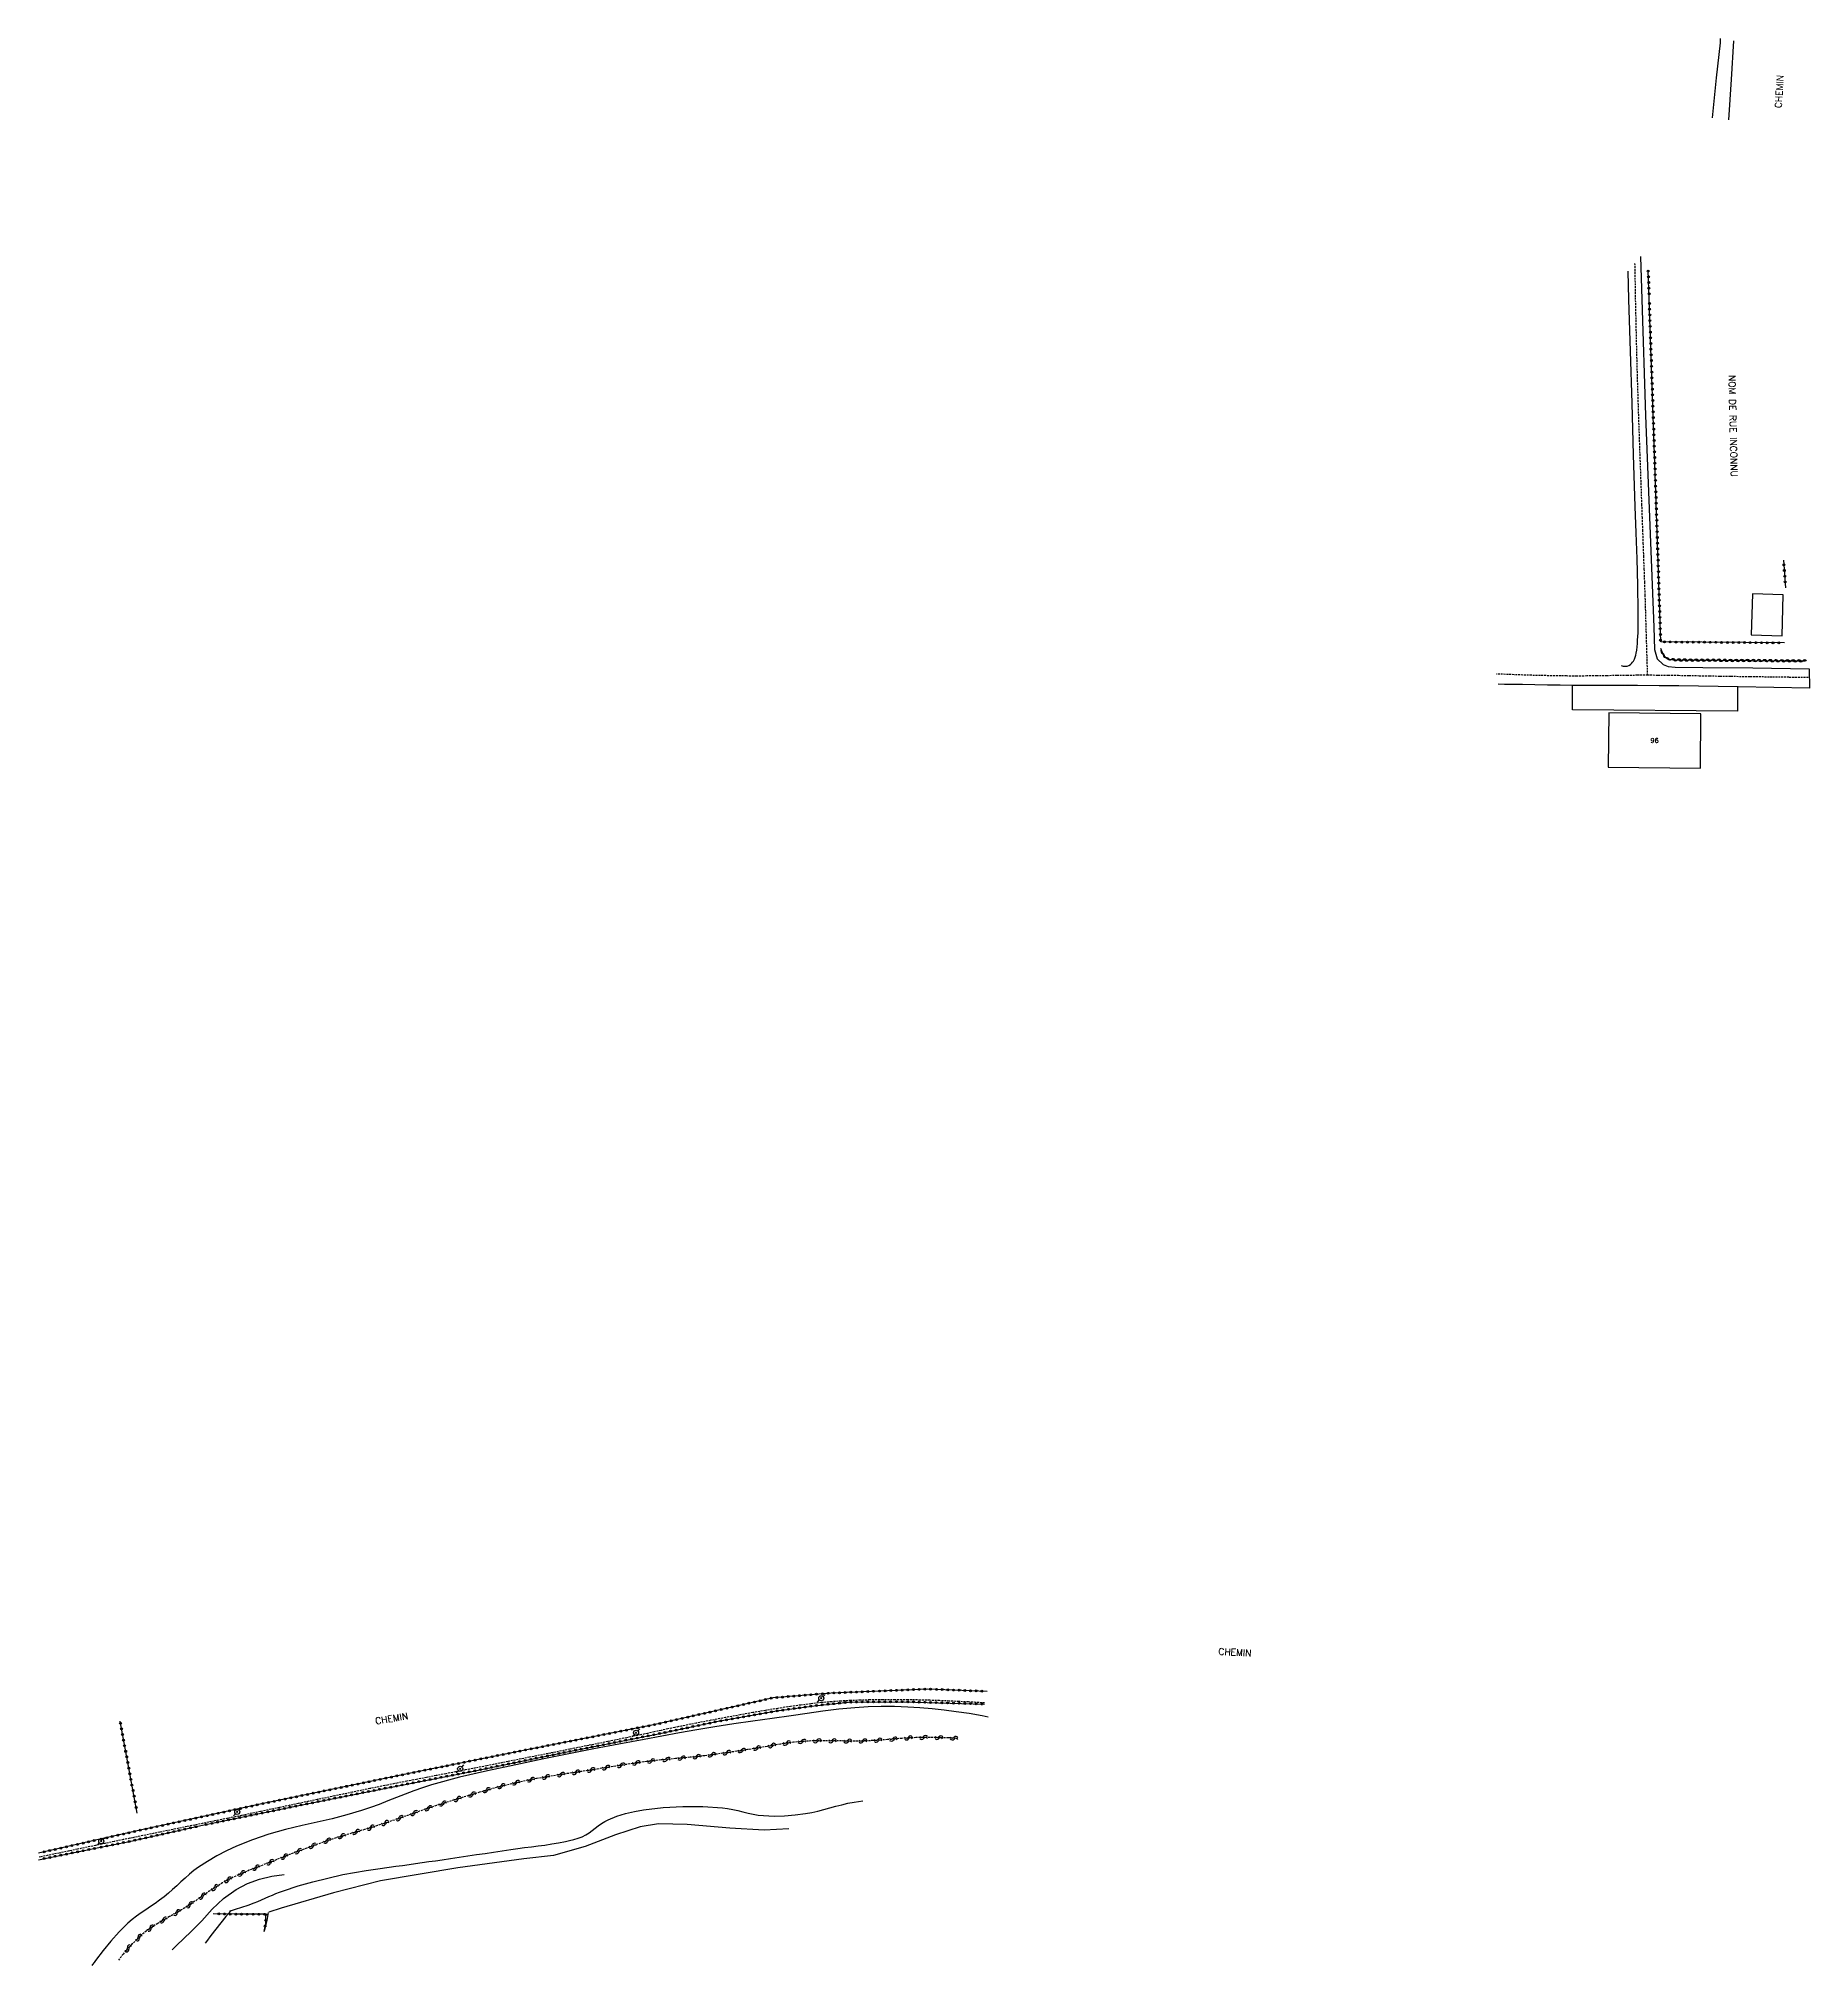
# Model space of a CAD drawing. Header units: millimetres. Extents: x 152000 to 153000, y 112000 to 113000.
# Drawn here: x 152000 to 152466, y 112238 to 112745 of the extents above; entities that cross this region are included whole.
import ezdxf
from ezdxf.enums import TextEntityAlignment as Align

# ---------------------------------------------------------------- set-up
doc = ezdxf.new("R2010")
doc.units = ezdxf.units.MM
doc.linetypes.add('DASHED', pattern=[0.75, 0.5, -0.25])
doc.layers.get('0').update_dxf_attribs({"linetype": 'CONTINUOUS'})
for name, color, linetype in [('W0001', 6, 'DASHED'), ('W0006', 2, 'CONTINUOUS'), ('W0008', 7, 'CONTINUOUS'), ('W0014', 7, 'CONTINUOUS'), ('W0017', 7, 'CONTINUOUS'), ('W0070', 7, 'DASHED'), ('W0101', 7, 'CONTINUOUS'), ('W0104', 1, 'CONTINUOUS'), ('W0211', 2, 'CONTINUOUS'), ('W0214', 2, 'CONTINUOUS'), ('W0310', 3, 'CONTINUOUS'), ('W0323', 7, 'CONTINUOUS'), ('W0330', 7, 'CONTINUOUS'), ('W0473', 7, 'CONTINUOUS'), ('W0501', 5, 'DASHED'), ('W0510', 5, 'CONTINUOUS'), ('W0989', 7, 'CONTINUOUS'), ('W0991', 7, 'CONTINUOUS')]:
    doc.layers.add(name, color=color, linetype=linetype)
doc.styles.get("Standard").update_dxf_attribs({"font": 'romans.shx', "width": 0.85})

# ---------------------------------------------------------------- blocks, each defined once
blk = doc.blocks.new('T473')
for p, q in [((-0.166667, 0.166667), (0.166667, -0.166667)), ((-0.166667, -0.166667), (0.166667, 0.166667)), ((0.500001, 0.500001), (1.000002, 1.000002)), ((-1.000002, -1.000002), (-0.500001, -0.500001))]:
    blk.add_line(p, q)
blk.add_ellipse((0, 0), major_axis=(0.471405, 0.471405), ratio=1, start_param=5.4977871438, end_param=11.780972451)
blk = doc.blocks.new('t310o')
at = {"color": 0, "linetype": 'Continuous'}
for centre, start, end in [((-0.5, 0.38), 216.8699, 323.1304), ((0.5, -0.37), 36.8699, 143.1303)]:
    blk.add_arc(centre, 0.625, start, end, dxfattribs=at)
blk = doc.blocks.new('t323o')
at = {"color": 0, "linetype": 'Continuous'}
for radius in [0.25, 0.15]:
    blk.add_circle((0, 0), radius, dxfattribs=at)
blk = doc.blocks.new('t500o')
at = {"color": 0, "linetype": 'Continuous'}
for centre, start, end in [((-0.5, 0.625), 216.8699, 323.1301), ((0.5, -0.125), 36.8699, 143.1301), ((0.5, -0.625), 36.8699, 143.1301), ((-0.5, 0.125), 216.8699, 323.1301)]:
    blk.add_arc(centre, 0.625, start, end, dxfattribs=at)

msp = doc.modelspace()

# ---------------------------------------------------------------- linework, layer by layer
at = {"layer": 'W0001'}
for points in [[(152419.88, 112676), (152419.71, 112685.45)], [(152423.02, 112577.25), (152422.9, 112581.66), (152422.77, 112586.07), (152422.64, 112590.48), (152422.5, 112594.88), (152422.39, 112598.28), (152422.27, 112601.67), (152422.15, 112605.07), (152422.02, 112608.47), (152421.9, 112611.86), (152421.77, 112615.26), (152421.65, 112618.65), (152421.53, 112622.05), (152421.23, 112630.33), (152420.93, 112638.6), (152420.64, 112646.87), (152420.38, 112655.15), (152420.24, 112660.36), (152420.11, 112665.57), (152419.99, 112670.79), (152419.88, 112676)], [(152423.02, 112577.25), (152420.35, 112577.25), (152417.68, 112577.23), (152415.02, 112577.19), (152412.35, 112577.14), (152409.68, 112577.1), (152407.01, 112577.07), (152404.34, 112577.06), (152401.67, 112577.07), (152397.08, 112577.14), (152392.5, 112577.25), (152387.91, 112577.4), (152383.32, 112577.59)], [(152465.27, 112576.66), (152460.15, 112576.72), (152455.02, 112576.79), (152449.9, 112576.85), (152444.78, 112576.92), (152442.06, 112576.96), (152439.34, 112577.01), (152436.62, 112577.06), (152433.9, 112577.12), (152431.18, 112577.16), (152428.46, 112577.2), (152425.74, 112577.24), (152423.02, 112577.25)]]:
    msp.add_lwpolyline(points, dxfattribs=at)
at = {"layer": 'W0006'}
msp.add_lwpolyline([(152446.69, 112574.24), (152446.65, 112567.84), (152403.24, 112568.16), (152403.26, 112574.59)], dxfattribs=at)
at = {"layer": 'W0008'}
for points in [[(152418.13, 112676), (152417.9, 112683.45)], [(152421.16, 112687.33), (152421.52, 112676)], [(152416.04, 112579.82), (152416.56, 112579.67), (152417.09, 112579.63), (152417.62, 112579.69), (152418.12, 112579.85), (152418.49, 112580.06), (152418.8, 112580.34), (152419.05, 112580.67), (152419.28, 112581), (152419.54, 112581.48), (152419.75, 112581.99), (152419.91, 112582.51), (152420.04, 112583.04), (152420.2, 112583.89), (152420.3, 112584.76), (152420.35, 112585.63), (152420.41, 112586.49), (152420.46, 112587.44), (152420.5, 112588.39), (152420.53, 112589.34), (152420.54, 112590.3), (152420.55, 112591.25), (152420.56, 112592.2), (152420.56, 112593.15), (152420.55, 112594.1), (152420.45, 112600.98), (152420.24, 112607.86), (152419.98, 112614.73), (152419.75, 112621.6), (152419.34, 112635.2), (152418.94, 112648.8), (152418.53, 112662.4), (152418.13, 112676)], [(152421.52, 112676), (152422.5, 112645.49), (152424.66, 112589.93), (152424.86, 112584.01), (152425.55, 112581.6), (152427.1, 112580.05), (152428.39, 112579.57), (152430.29, 112579.35), (152437.51, 112579.33), (152450.68, 112579.18), (152465.48, 112578.99), (152465.58, 112573.9), (152446.79, 112574.24)], [(152403.32, 112574.59), (152400.02, 112574.65), (152396.72, 112574.7), (152393.41, 112574.75), (152390.11, 112574.8), (152388.53, 112574.83), (152386.95, 112574.85), (152385.36, 112574.87), (152383.78, 112574.9)]]:
    msp.add_lwpolyline(points, dxfattribs=at)
at = {"layer": 'W0014'}
msp.add_lwpolyline([(152446.79, 112574.24), (152441.61, 112574.33), (152436.42, 112574.4), (152431.24, 112574.46), (152426.05, 112574.51), (152420.37, 112574.55), (152414.69, 112574.58), (152409, 112574.59), (152403.32, 112574.59)], dxfattribs=at)
at = {"layer": 'W0017'}
for points in [[(152440.1, 112723.72), (152441.14, 112734.26), (152442.18, 112743.43), (152442.19, 112744.6)], [(152445.64, 112744.03), (152445.64, 112744.03), (152445.02, 112733.85), (152444.29, 112723.26)]]:
    msp.add_lwpolyline(points, dxfattribs=at)
at = {"layer": 'W0070'}
for points in [[(152248.7, 112307.19), (152248.7, 112307.19), (152248.7, 112307.19), (152244.44, 112307.44), (152241.91, 112307.56), (152239.39, 112307.68), (152236.86, 112307.78), (152234.33, 112307.87), (152231.8, 112307.94), (152228.49, 112307.99), (152225.19, 112308.02), (152221.89, 112308.02), (152218.59, 112307.97), (152216.06, 112307.9), (152213.53, 112307.81), (152211, 112307.67), (152208.48, 112307.49), (152205.78, 112307.25), (152203.08, 112306.95), (152200.39, 112306.62), (152197.7, 112306.25), (152194.39, 112305.75), (152191.08, 112305.21), (152187.78, 112304.63), (152184.47, 112304.04), (152180.62, 112303.33), (152176.77, 112302.61), (152172.92, 112301.86), (152169.07, 112301.1), (152167.27, 112300.73), (152165.46, 112300.35), (152163.66, 112299.97), (152161.86, 112299.58), (152160.06, 112299.19), (152158.26, 112298.8), (152156.45, 112298.42), (152154.65, 112298.04), (152149.66, 112297.02), (152144.67, 112296.02), (152139.67, 112295.02), (152134.68, 112294.02), (152129.06, 112292.9), (152123.44, 112291.78), (152117.82, 112290.66), (152112.2, 112289.56), (152109.64, 112289.06), (152107.09, 112288.57), (152104.53, 112288.08), (152101.97, 112287.59), (152099.41, 112287.1), (152096.85, 112286.61), (152094.3, 112286.11), (152091.74, 112285.6), (152087.12, 112284.67), (152082.5, 112283.71), (152077.89, 112282.74), (152073.27, 112281.78), (152068.29, 112280.74), (152063.32, 112279.7), (152058.34, 112278.65), (152053.37, 112277.6)], [(152053.37, 112277.6), (152046.2, 112276.14), (152039.04, 112274.68), (152031.87, 112273.22), (152024.71, 112271.75), (152022.28, 112271.25), (152019.85, 112270.74), (152017.43, 112270.24), (152015, 112269.73)], [(152015, 112269.73), (152010.23, 112268.74), (152005.46, 112267.74), (152000.69, 112266.76), (152000, 112266.61)]]:
    msp.add_lwpolyline(points, dxfattribs=at)
at = {"layer": 'W0101'}
msp.add_lwpolyline([(152437.03, 112567.12), (152412.83, 112567.36), (152412.68, 112553.11), (152436.89, 112552.87)], close=True, dxfattribs=at)
at = {"layer": 'W0104'}
msp.add_lwpolyline([(152450.59, 112598.65), (152450.28, 112587.86), (152458.37, 112587.63), (152458.68, 112598.42)], close=True, dxfattribs=at)
at = {"layer": 'W0211'}
for points in [[(152050.17, 112252.47), (152051.82, 112252.97), (152053.47, 112253.5), (152055.11, 112254.06), (152056.73, 112254.65), (152057.69, 112255.02), (152058.65, 112255.43), (152059.59, 112255.85), (152060.54, 112256.27), (152061.48, 112256.7), (152062.43, 112257.1), (152063.39, 112257.49), (152064.37, 112257.84), (152068.23, 112259.08), (152072.14, 112260.18), (152076.08, 112261.17), (152080.04, 112262.06), (152083.07, 112262.64), (152086.12, 112263.11), (152089.16, 112263.54), (152092.21, 112263.99), (152093.94, 112264.24), (152095.68, 112264.49), (152097.41, 112264.74), (152099.14, 112264.98), (152100.88, 112265.23), (152102.61, 112265.47), (152104.34, 112265.72), (152106.08, 112265.97), (152108.34, 112266.3), (152110.6, 112266.63), (152112.87, 112266.97), (152115.13, 112267.31), (152117.39, 112267.65), (152119.65, 112267.99), (152121.92, 112268.33), (152124.18, 112268.66), (152125.97, 112268.92), (152127.76, 112269.15), (152129.56, 112269.37), (152131.35, 112269.6), (152133.15, 112269.84), (152134.94, 112270.11), (152136.73, 112270.41), (152138.51, 112270.76), (152139.63, 112271.01), (152140.76, 112271.27), (152141.88, 112271.6), (152142.96, 112272.03), (152143.87, 112272.5), (152144.73, 112273.05), (152145.55, 112273.65), (152146.35, 112274.27), (152147.16, 112274.89), (152147.98, 112275.48), (152148.84, 112276.03), (152149.75, 112276.5), (152152, 112277.41), (152154.32, 112278.13), (152156.68, 112278.68), (152159.07, 112279.1), (152164.23, 112279.7), (152169.42, 112279.96), (152174.61, 112279.92), (152179.8, 112279.62), (152181.16, 112279.46), (152182.52, 112279.21), (152183.85, 112278.91), (152185.18, 112278.57), (152186.52, 112278.24), (152187.86, 112277.94), (152189.21, 112277.7), (152190.58, 112277.56), (152193.36, 112277.46), (152196.13, 112277.55), (152198.89, 112277.77), (152201.64, 112278.12), (152203.26, 112278.39), (152204.86, 112278.74), (152206.45, 112279.14), (152208.03, 112279.57), (152209.61, 112280.01), (152211.19, 112280.43), (152212.78, 112280.81), (152214.39, 112281.12), (152216.69, 112281.48)], [(152059.32, 112247.07), (152059.57, 112247.87), (152060.08, 112249.96), (152060.42, 112252.08)]]:
    msp.add_lwpolyline(points, dxfattribs=at)
at = {"layer": 'W0214'}
msp.add_lwpolyline([(152050.66, 112252.63), (152049.27, 112251.03), (152047.91, 112249.39), (152046.58, 112247.73), (152045.28, 112246.04), (152044.13, 112244.47), (152043.81, 112244.03)], dxfattribs=at)
at = {"layer": 'W0310'}
msp.add_lwpolyline([(152426.39, 112584.38), (152427.12, 112582.62), (152428.2, 112581.62), (152430.2, 112581.29), (152442.05, 112581.19), (152458.84, 112581.07), (152464.53, 112581.03)], dxfattribs=at)
at = {"layer": 'W0323'}
for points in [[(152423.46, 112676), (152423.19, 112683.77)], [(152458.98, 112585.77), (152426.46, 112586.03), (152425.12, 112627.7), (152423.46, 112676)], [(152458.79, 112607.47), (152459.28, 112600.28)], [(152249.42, 112310.21), (152233.79, 112310.84), (152208.35, 112309.77), (152193.1, 112308.52), (152162.09, 112301.51), (152127.03, 112294.62), (152098.63, 112288.91), (152057.87, 112280.48), (152026.72, 112273.72)], [(152042.64, 112274.93), (152068.43, 112280.23), (152086.95, 112283.94), (152115.25, 112289.46), (152138.11, 112294.13), (152162.95, 112299.07), (152178.71, 112302.36), (152194.08, 112305.09), (152203.92, 112306.42), (152212.93, 112307.4), (152227.61, 112307.51), (152248.69, 112306.88), (152248.69, 112306.88)], [(152025.94, 112278.24), (152021.43, 112302.36)], [(152015, 112269), (152023.92, 112270.79), (152042.64, 112274.93)], [(152026.72, 112273.72), (152015, 112271.08)], [(152015, 112271.08), (152000, 112267.7)], [(152000, 112265.98), (152015, 112269)], [(152059.72, 112251.63), (152052.14, 112251.64), (152045.9, 112251.77)], [(152059.34, 112247.07), (152059.74, 112249.34), (152059.8, 112251.74)]]:
    msp.add_lwpolyline(points, dxfattribs=at)
at = {"layer": 'W0330'}
msp.add_lwpolyline([(152197.29, 112274.13), (152190.8, 112273.72), (152181.71, 112274.27), (152170.49, 112275.19), (152162.97, 112275.42), (152158.15, 112274.64), (152151.72, 112272.55), (152143.69, 112269.41), (152135.39, 112267.04), (152127.6, 112266.25), (152110.24, 112263.84), (152089.93, 112260.46), (152077.59, 112257.28), (152063.82, 112253.27), (152060.51, 112252.21)], dxfattribs=at)
at = {"layer": 'W0501'}
msp.add_lwpolyline([(152241.26, 112297.87), (152239.2, 112298.01), (152235.87, 112298.08), (152232.55, 112298.09), (152230.67, 112298.06), (152228.8, 112297.98), (152226.92, 112297.86), (152225.05, 112297.71), (152223.18, 112297.56), (152221.31, 112297.41), (152219.44, 112297.29), (152217.56, 112297.2), (152215.4, 112297.15), (152213.24, 112297.15), (152211.07, 112297.18), (152208.91, 112297.21), (152206.75, 112297.24), (152204.58, 112297.23), (152202.42, 112297.16), (152200.25, 112297.03), (152198.5, 112296.85), (152196.76, 112296.63), (152195.02, 112296.37), (152193.28, 112296.07), (152191.55, 112295.77), (152189.82, 112295.46), (152188.09, 112295.17), (152186.35, 112294.9), (152183.54, 112294.48), (152180.73, 112294.06), (152177.91, 112293.67), (152175.09, 112293.3), (152173.19, 112293.09), (152171.28, 112292.89), (152169.37, 112292.72), (152167.46, 112292.55), (152165.56, 112292.38), (152163.65, 112292.2), (152161.74, 112292), (152159.84, 112291.77), (152156.91, 112291.38), (152153.98, 112290.93), (152151.05, 112290.47), (152148.13, 112290), (152142.39, 112289.11), (152136.64, 112288.25), (152130.9, 112287.3), (152125.2, 112286.14), (152120.56, 112285), (152115.96, 112283.71), (152111.38, 112282.33), (152106.82, 112280.91), (152104.59, 112280.2), (152102.37, 112279.47), (152100.16, 112278.71), (152097.95, 112277.95), (152095.74, 112277.18), (152093.53, 112276.41), (152091.31, 112275.67), (152089.09, 112274.94), (152087.4, 112274.42), (152085.71, 112273.91), (152084.01, 112273.42), (152082.32, 112272.93), (152080.62, 112272.44), (152078.93, 112271.93), (152077.24, 112271.41), (152075.57, 112270.85), (152071.92, 112269.57), (152068.3, 112268.22), (152064.7, 112266.82), (152061.11, 112265.4), (152058.25, 112264.29), (152055.39, 112263.19), (152052.55, 112262.01), (152049.78, 112260.67), (152048.38, 112259.89), (152047.01, 112259.06), (152045.67, 112258.19), (152044.35, 112257.3), (152043.04, 112256.39), (152041.73, 112255.48), (152040.41, 112254.58), (152039.08, 112253.71), (152037.56, 112252.77), (152036, 112251.88), (152034.44, 112251.01), (152032.88, 112250.14), (152031.33, 112249.23), (152029.8, 112248.26), (152028.33, 112247.21), (152026.94, 112246.06), (152024.48, 112243.71), (152022.22, 112241.16), (152021.02, 112239.56)], dxfattribs=at)
at = {"layer": 'W0510'}
for points in [[(152249.65, 112303.47), (152248.06, 112303.8), (152244.67, 112304.37), (152241.27, 112304.88), (152238.1, 112305.31), (152234.91, 112305.66), (152231.72, 112305.93), (152228.52, 112306.1), (152225.03, 112306.2), (152221.55, 112306.21), (152218.07, 112306.12), (152214.59, 112305.93), (152210.4, 112305.54), (152206.22, 112305), (152202.06, 112304.4), (152197.9, 112303.81), (152192.86, 112303.12), (152187.82, 112302.42), (152182.79, 112301.69), (152177.77, 112300.91), (152173.11, 112300.12), (152168.47, 112299.29), (152163.83, 112298.43), (152159.19, 112297.56), (152152.6, 112296.34), (152146.01, 112295.1), (152139.42, 112293.83), (152132.85, 112292.48), (152125.44, 112290.93), (152118.02, 112289.36), (152110.63, 112287.65), (152103.3, 112285.65), (152100.97, 112284.91), (152098.67, 112284.09), (152096.38, 112283.22), (152094.11, 112282.32), (152091.84, 112281.41), (152089.56, 112280.53), (152087.26, 112279.7), (152084.93, 112278.94), (152081.07, 112277.8), (152077.17, 112276.75), (152073.26, 112275.81), (152069.31, 112274.97)], [(152069.31, 112274.97), (152064.9, 112273.92), (152060.54, 112272.66), (152056.24, 112271.18), (152052.03, 112269.5), (152049.44, 112268.31), (152046.9, 112266.99), (152044.43, 112265.55), (152042.05, 112263.99), (152040.84, 112263.1), (152039.68, 112262.15), (152038.55, 112261.17), (152037.45, 112260.16), (152036.36, 112259.14), (152035.26, 112258.13), (152034.14, 112257.15), (152032.99, 112256.2), (152031.83, 112255.31), (152030.63, 112254.47), (152029.41, 112253.65), (152028.2, 112252.84), (152026.98, 112252.02), (152025.79, 112251.16), (152024.63, 112250.26), (152023.52, 112249.29), (152021.21, 112247), (152019.04, 112244.6), (152016.97, 112242.09), (152015, 112239.52)], [(152035.17, 112242.33), (152036.28, 112243.43), (152038.2, 112245.25), (152040.11, 112247.07), (152042.91, 112249.95), (152045.68, 112252.95), (152048.65, 112255.8), (152052, 112258.18), (152054.96, 112259.69), (152058.08, 112260.86), (152061.3, 112261.68), (152064.6, 112262.13)], [(152015, 112239.52), (152014.59, 112238.98), (152014.19, 112238.43), (152014.01, 112238.18)]]:
    msp.add_lwpolyline(points, dxfattribs=at)

# ---------------------------------------------------------------- block references
at = {"layer": 'W0310'}
for p, rotation in [((152426.97, 112582.99), 292.3719431536475), ((152427.92, 112581.88), 317.1251815117236), ((152429.31, 112581.44), 350.4958933395785), ((152430.8, 112581.28), 359.5262122682201), ((152432.3, 112581.27), 359.5262122682201), ((152433.8, 112581.26), 359.5262122682201), ((152435.3, 112581.25), 359.5262122682201), ((152436.8, 112581.23), 359.5262122682201), ((152438.3, 112581.22), 359.5262122682201), ((152439.8, 112581.21), 359.5262122682201), ((152441.3, 112581.2), 359.5262122682201), ((152442.8, 112581.18), 359.5872674046501), ((152444.3, 112581.17), 359.5872674046501), ((152445.8, 112581.16), 359.5872674046501), ((152447.3, 112581.15), 359.5872674046501), ((152448.8, 112581.14), 359.5872674046501), ((152450.3, 112581.13), 359.5872674046501), ((152451.8, 112581.12), 359.5872674046501), ((152453.3, 112581.11), 359.5872674046501), ((152454.8, 112581.1), 359.5872674046501), ((152456.3, 112581.09), 359.5872674046501), ((152457.8, 112581.08), 359.5872674046501), ((152459.3, 112581.07), 359.6369904146912), ((152460.8, 112581.06), 359.6369904146912), ((152462.3, 112581.05), 359.6369904146912), ((152463.8, 112581.04), 359.6369904146912)]:
    msp.add_blockref('t310o', p, dxfattribs=dict(at, rotation=rotation))
at = {"layer": 'W0323'}
for p, rotation in [((152423.2, 112683.5), 91.96733190843648), ((152423.25, 112682), 91.96733190843648), ((152423.31, 112680.5), 91.96733190843648), ((152423.36, 112679), 91.96733190843648), ((152423.41, 112677.5), 91.96733190843648), ((152423.5, 112674.95), 91.96733190843523), ((152423.55, 112673.45), 91.96733190843523), ((152423.6, 112671.95), 91.96733190843523), ((152423.65, 112670.46), 91.96733190843523), ((152423.7, 112668.96), 91.96733190843523), ((152423.75, 112667.46), 91.96733190843523), ((152423.8, 112665.96), 91.96733190843523), ((152423.86, 112664.46), 91.96733190843523), ((152423.91, 112662.96), 91.96733190843523), ((152423.96, 112661.46), 91.96733190843523), ((152424.01, 112659.96), 91.96733190843523), ((152424.06, 112658.46), 91.96733190843523), ((152424.11, 112656.96), 91.96733190843523), ((152424.17, 112655.46), 91.96733190843523), ((152424.22, 112653.97), 91.96733190843523), ((152424.27, 112652.47), 91.96733190843523), ((152424.32, 112650.97), 91.96733190843523), ((152424.37, 112649.47), 91.96733190843523), ((152424.42, 112647.97), 91.96733190843523), ((152424.47, 112646.47), 91.96733190843523), ((152424.53, 112644.97), 91.96733190843523), ((152424.58, 112643.47), 91.96733190843523), ((152424.63, 112641.97), 91.96733190843523), ((152424.68, 112640.47), 91.96733190843523), ((152424.73, 112638.97), 91.96733190843523), ((152424.78, 112637.47), 91.96733190843523), ((152424.83, 112635.98), 91.96733190843523), ((152424.89, 112634.48), 91.96733190843523), ((152424.94, 112632.98), 91.96733190843523), ((152424.99, 112631.48), 91.96733190843523), ((152425.04, 112629.98), 91.96733190843523), ((152425.09, 112628.48), 91.96733190843523), ((152425.14, 112626.98), 91.83910301864523), ((152425.19, 112625.48), 91.83910301864523), ((152425.24, 112623.98), 91.83910301864523), ((152425.29, 112622.48), 91.83910301864523), ((152425.33, 112620.98), 91.83910301864523), ((152425.38, 112619.48), 91.83910301864523), ((152425.43, 112617.99), 91.83910301864523), ((152425.48, 112616.49), 91.83910301864523), ((152425.53, 112614.99), 91.83910301864523), ((152425.58, 112613.49), 91.83910301864523), ((152425.62, 112611.99), 91.83910301864523), ((152425.67, 112610.49), 91.83910301864523), ((152425.72, 112608.99), 91.83910301864523), ((152425.77, 112607.49), 91.83910301864523), ((152425.82, 112605.99), 91.83910301864523), ((152425.86, 112604.49), 91.83910301864523), ((152425.91, 112602.99), 91.83910301864523), ((152425.96, 112601.49), 91.83910301864523), ((152458.87, 112606.27), 273.8677600755609), ((152458.97, 112604.77), 273.8677600755609), ((152459.07, 112603.27), 273.8677600755609), ((152459.17, 112601.78), 273.8677600755609), ((152426.01, 112599.99), 91.83910301864523), ((152426.06, 112598.5), 91.83910301864523), ((152426.1, 112597), 91.83910301864523), ((152426.15, 112595.5), 91.83910301864523), ((152426.2, 112594), 91.83910301864523), ((152426.25, 112592.5), 91.83910301864523), ((152426.3, 112591), 91.83910301864523), ((152426.35, 112589.5), 91.83910301864523), ((152426.39, 112588), 91.83910301864523), ((152426.44, 112586.5), 91.83910301864523), ((152427.49, 112586.02), 179.5437993943989), ((152428.99, 112586.01), 179.5437993943989), ((152430.49, 112586), 179.5437993943989), ((152431.99, 112585.99), 179.5437993943989), ((152433.49, 112585.98), 179.5437993943989), ((152434.99, 112585.96), 179.5437993943989), ((152436.49, 112585.95), 179.5437993943989), ((152437.99, 112585.94), 179.5437993943989), ((152439.49, 112585.93), 179.5437993943989), ((152440.99, 112585.92), 179.5437993943989), ((152442.49, 112585.9), 179.5437993943989), ((152443.99, 112585.89), 179.5437993943989), ((152445.49, 112585.88), 179.5437993943989), ((152446.99, 112585.87), 179.5437993943989), ((152448.49, 112585.86), 179.5437993943989), ((152449.99, 112585.84), 179.5437993943989), ((152451.49, 112585.83), 179.5437993943989), ((152452.99, 112585.82), 179.5437993943989), ((152454.49, 112585.81), 179.5437993943989), ((152455.99, 112585.8), 179.5437993943989), ((152457.49, 112585.78), 179.5437993943989), ((152189.7, 112307.75), 192.72883686822), ((152191.16, 112308.08), 192.72883686822), ((152192.62, 112308.41), 192.72883686822), ((152194.11, 112308.6), 184.7058337397544), ((152195.6, 112308.72), 184.7058337397544), ((152197.1, 112308.85), 184.7058337397544), ((152198.59, 112308.97), 184.7058337397544), ((152200.09, 112309.09), 184.7058337397544), ((152201.58, 112309.21), 184.7058337397544), ((152203.08, 112309.34), 184.7058337397544), ((152204.57, 112309.46), 184.7058337397544), ((152206.07, 112309.58), 184.7058337397544), ((152207.56, 112309.71), 184.7058337397544), ((152209.06, 112309.8), 182.4042132921165), ((152210.56, 112309.86), 182.4042132921165), ((152212.06, 112309.93), 182.4042132921165), ((152213.56, 112309.99), 182.4042132921165), ((152215.05, 112310.05), 182.4042132921165), ((152216.55, 112310.12), 182.4042132921165), ((152218.05, 112310.18), 182.4042132921165), ((152219.55, 112310.24), 182.4042132921165), ((152221.05, 112310.31), 182.4042132921165), ((152222.55, 112310.37), 182.4042132921165), ((152224.05, 112310.43), 182.4042132921165), ((152225.54, 112310.49), 182.4042132921165), ((152227.04, 112310.56), 182.4042132921165), ((152228.54, 112310.62), 182.4042132921165), ((152230.04, 112310.68), 182.4042132921165), ((152231.54, 112310.75), 182.4042132921165), ((152233.04, 112310.81), 182.4042132921165), ((152234.54, 112310.81), 177.6867951301462), ((152236.04, 112310.75), 177.6867951301462), ((152237.53, 112310.69), 177.6867951301462), ((152239.03, 112310.63), 177.6867951301462), ((152240.53, 112310.57), 177.6867951301462), ((152242.03, 112310.51), 177.6867951301462), ((152243.53, 112310.45), 177.6867951301462), ((152245.03, 112310.39), 177.6867951301462), ((152246.53, 112310.33), 177.6867951301462), ((152248.03, 112310.26), 177.6867951301462), ((152167.75, 112302.79), 192.72883686822), ((152169.21, 112303.12), 192.72883686822), ((152170.68, 112303.45), 192.72883686822), ((152172.14, 112303.78), 192.72883686822), ((152173.6, 112304.11), 192.72883686822), ((152175.07, 112304.44), 192.72883686822), ((152176.53, 112304.77), 192.72883686822), ((152177.99, 112305.1), 192.72883686822), ((152179.46, 112305.43), 192.72883686822), ((152180.87, 112302.74), 10.06028178837966), ((152180.92, 112305.77), 192.72883686822), ((152182.34, 112303), 10.06028178837966), ((152182.38, 112306.1), 192.72883686822), ((152183.82, 112303.26), 10.06028178837966), ((152183.84, 112306.43), 192.72883686822), ((152185.31, 112306.76), 192.72883686822), ((152185.3, 112303.53), 10.06028178837966), ((152186.77, 112307.09), 192.72883686822), ((152186.77, 112303.79), 10.06028178837966), ((152188.23, 112307.42), 192.72883686822), ((152188.25, 112304.05), 10.06028178837966), ((152189.73, 112304.31), 10.06028178837966), ((152191.2, 112304.57), 10.06028178837966), ((152192.68, 112304.84), 10.06028178837966), ((152194.16, 112305.1), 7.750341149274684), ((152195.65, 112305.3), 7.750341149274684), ((152197.13, 112305.5), 7.750341149274684), ((152198.62, 112305.7), 7.750341149274684), ((152200.1, 112305.9), 7.750341149274684), ((152201.59, 112306.11), 7.750341149274684), ((152203.08, 112306.31), 7.750341149274684), ((152204.57, 112306.49), 6.210411961665153), ((152206.06, 112306.66), 6.210411961665153), ((152207.55, 112306.82), 6.210411961665153), ((152209.04, 112306.98), 6.210411961665153), ((152210.53, 112307.14), 6.210411961665153), ((152212.02, 112307.31), 6.210411961665153), ((152213.52, 112307.41), 0.4252724058158903), ((152215.02, 112307.42), 0.4252724058158903), ((152216.52, 112307.43), 0.4252724058158903), ((152218.02, 112307.44), 0.4252724058158903), ((152219.52, 112307.45), 0.4252724058158903), ((152221.02, 112307.46), 0.4252724058158903), ((152222.52, 112307.48), 0.4252724058158903), ((152224.02, 112307.49), 0.4252724058158903), ((152225.52, 112307.5), 0.4252724058158903), ((152227.02, 112307.51), 0.4252724058158903), ((152228.51, 112307.49), 358.2903480141186), ((152230.01, 112307.44), 358.2903480141186), ((152231.51, 112307.4), 358.2903480141186), ((152233.01, 112307.35), 358.2903480141186), ((152234.51, 112307.31), 358.2903480141186), ((152236.01, 112307.26), 358.2903480141186), ((152237.51, 112307.22), 358.2903480141186), ((152239.01, 112307.17), 358.2903480141186), ((152240.51, 112307.13), 358.2903480141186), ((152242.01, 112307.08), 358.2903480141186), ((152243.51, 112307.04), 358.2903480141186), ((152245.01, 112306.99), 358.2903480141186), ((152246.51, 112306.95), 358.2903480141186), ((152248.01, 112306.9), 358.2903480141186), ((152021.53, 112301.83), 100.6027172614845), ((152021.8, 112300.36), 100.6027172614845), ((152022.08, 112298.88), 100.6027172614845), ((152142.76, 112297.71), 191.1269196738544), ((152144.23, 112298), 191.1269196738544), ((152145.71, 112298.29), 191.1269196738544), ((152147.18, 112298.58), 191.1269196738544), ((152148.65, 112298.87), 191.1269196738544), ((152150.12, 112299.16), 191.1269196738544), ((152151.59, 112299.45), 191.1269196738544), ((152153.07, 112299.74), 191.1269196738544), ((152154.54, 112300.03), 191.1269196738544), ((152155.88, 112297.66), 11.2375910376125), ((152156.01, 112300.32), 191.1269196738544), ((152157.35, 112297.96), 11.2375910376125), ((152157.48, 112300.61), 191.1269196738544), ((152158.82, 112298.25), 11.2375910376125), ((152158.95, 112300.9), 191.1269196738544), ((152160.29, 112298.54), 11.2375910376125), ((152160.42, 112301.18), 191.1269196738544), ((152161.76, 112298.83), 11.2375910376125), ((152161.9, 112301.47), 191.1269196738544), ((152163.23, 112299.13), 11.78642702772396), ((152163.36, 112301.8), 192.72883686822), ((152164.7, 112299.43), 11.78642702772396), ((152164.82, 112302.13), 192.72883686822), ((152166.17, 112299.74), 11.78642702772396), ((152166.29, 112302.46), 192.72883686822), ((152167.64, 112300.05), 11.78642702772396), ((152169.11, 112300.35), 11.78642702772396), ((152170.57, 112300.66), 11.78642702772396), ((152172.04, 112300.97), 11.78642702772396), ((152173.51, 112301.27), 11.78642702772396), ((152174.98, 112301.58), 11.78642702772396), ((152176.45, 112301.89), 11.78642702772396), ((152177.92, 112302.19), 11.78642702772396), ((152179.39, 112302.48), 10.06028178837966), ((152022.36, 112297.41), 100.6027172614845), ((152022.63, 112295.94), 100.6027172614845), ((152022.91, 112294.46), 100.6027172614845), ((152023.18, 112292.99), 100.6027172614845), ((152117.75, 112292.75), 191.3661774243064), ((152119.22, 112293.05), 191.3661774243064), ((152120.69, 112293.34), 191.3661774243064), ((152122.16, 112293.64), 191.3661774243064), ((152123.63, 112293.93), 191.3661774243064), ((152125.1, 112294.23), 191.3661774243064), ((152126.57, 112294.53), 191.3661774243064), ((152128.04, 112294.82), 191.1269196738544), ((152129.52, 112295.11), 191.1269196738544), ((152130.87, 112292.65), 11.55018210146292), ((152130.99, 112295.4), 191.1269196738544), ((152132.34, 112292.95), 11.55018210146292), ((152132.46, 112295.68), 191.1269196738544), ((152133.81, 112293.26), 11.55018210146292), ((152133.93, 112295.97), 191.1269196738544), ((152135.28, 112293.56), 11.55018210146292), ((152135.4, 112296.26), 191.1269196738544), ((152136.75, 112293.86), 11.55018210146292), ((152136.88, 112296.55), 191.1269196738544), ((152138.22, 112294.16), 11.2375910376125), ((152138.35, 112296.84), 191.1269196738544), ((152139.69, 112294.45), 11.2375910376125), ((152139.82, 112297.13), 191.1269196738544), ((152141.16, 112294.74), 11.2375910376125), ((152141.29, 112297.42), 191.1269196738544), ((152142.64, 112295.03), 11.2375910376125), ((152144.11, 112295.33), 11.2375910376125), ((152145.58, 112295.62), 11.2375910376125), ((152147.05, 112295.91), 11.2375910376125), ((152148.52, 112296.2), 11.2375910376125), ((152149.99, 112296.49), 11.2375910376125), ((152151.46, 112296.79), 11.2375910376125), ((152152.93, 112297.08), 11.2375910376125), ((152154.41, 112297.37), 11.2375910376125), ((152023.46, 112291.51), 100.6027172614845), ((152023.74, 112290.04), 100.6027172614845), ((152024.01, 112288.56), 100.6027172614845), ((152092.76, 112287.69), 191.6841164560878), ((152094.23, 112288), 191.6841164560878), ((152095.69, 112288.3), 191.6841164560878), ((152097.16, 112288.6), 191.6841164560878), ((152098.63, 112288.91), 191.3661774243064), ((152100.1, 112289.2), 191.3661774243064), ((152101.57, 112289.5), 191.3661774243064), ((152103.04, 112289.8), 191.3661774243064), ((152104.51, 112290.09), 191.3661774243064), ((152105.87, 112287.63), 11.03318484764506), ((152105.99, 112290.39), 191.3661774243064), ((152107.35, 112287.92), 11.03318484764506), ((152107.46, 112290.68), 191.3661774243064), ((152108.82, 112288.21), 11.03318484764506), ((152108.93, 112290.98), 191.3661774243064), ((152110.29, 112288.49), 11.03318484764506), ((152110.4, 112291.27), 191.3661774243064), ((152111.76, 112288.78), 11.03318484764506), ((152111.87, 112291.57), 191.3661774243064), ((152113.24, 112289.07), 11.03318484764506), ((152113.34, 112291.86), 191.3661774243064), ((152114.71, 112289.36), 11.03318484764506), ((152114.81, 112292.16), 191.3661774243064), ((152116.18, 112289.65), 11.55018210146292), ((152116.28, 112292.46), 191.3661774243064), ((152117.65, 112289.95), 11.55018210146292), ((152119.12, 112290.25), 11.55018210146292), ((152120.59, 112290.55), 11.55018210146292), ((152122.06, 112290.85), 11.55018210146292), ((152123.53, 112291.15), 11.55018210146292), ((152125, 112291.45), 11.55018210146292), ((152126.47, 112291.75), 11.55018210146292), ((152127.93, 112292.05), 11.55018210146292), ((152129.4, 112292.35), 11.55018210146292), ((152024.29, 112287.09), 100.6027172614845), ((152024.56, 112285.61), 100.6027172614845), ((152024.84, 112284.14), 100.6027172614845), ((152025.12, 112282.67), 100.6027172614845), ((152067.79, 112282.53), 191.6841164560878), ((152069.25, 112282.83), 191.6841164560878), ((152070.72, 112283.14), 191.6841164560878), ((152072.19, 112283.44), 191.6841164560878), ((152073.66, 112283.74), 191.6841164560878), ((152075.13, 112284.05), 191.6841164560878), ((152076.6, 112284.35), 191.6841164560878), ((152078.07, 112284.66), 191.6841164560878), ((152079.38, 112282.43), 11.34086971700329), ((152079.54, 112284.96), 191.6841164560878), ((152080.85, 112282.72), 11.34086971700329), ((152081.01, 112285.26), 191.6841164560878), ((152082.32, 112283.02), 11.34086971700329), ((152082.47, 112285.57), 191.6841164560878), ((152083.79, 112283.31), 11.34086971700329), ((152083.94, 112285.87), 191.6841164560878), ((152085.26, 112283.61), 11.34086971700329), ((152085.41, 112286.17), 191.6841164560878), ((152086.73, 112283.9), 11.34086971700329), ((152086.88, 112286.48), 191.6841164560878), ((152088.21, 112284.19), 11.03318484764506), ((152088.35, 112286.78), 191.6841164560878), ((152089.68, 112284.48), 11.03318484764506), ((152089.82, 112287.09), 191.6841164560878), ((152091.15, 112284.76), 11.03318484764506), ((152091.29, 112287.39), 191.6841164560878), ((152092.62, 112285.05), 11.03318484764506), ((152094.1, 112285.34), 11.03318484764506), ((152095.57, 112285.62), 11.03318484764506), ((152097.04, 112285.91), 11.03318484764506), ((152098.51, 112286.2), 11.03318484764506), ((152099.98, 112286.49), 11.03318484764506), ((152101.46, 112286.77), 11.03318484764506), ((152102.93, 112287.06), 11.03318484764506), ((152104.4, 112287.35), 11.03318484764506), ((152025.39, 112281.19), 100.6027172614845), ((152025.67, 112279.72), 100.6027172614845), ((152044.31, 112277.54), 192.2433917433061), ((152045.78, 112277.85), 192.2433917433061), ((152047.24, 112278.17), 192.2433917433061), ((152048.71, 112278.49), 192.2433917433061), ((152050.17, 112278.81), 192.2433917433061), ((152051.64, 112279.13), 192.2433917433061), ((152053.11, 112279.44), 192.2433917433061), ((152054.39, 112277.34), 11.61458090825297), ((152054.57, 112279.76), 192.2433917433061), ((152055.86, 112277.65), 11.61458090825297), ((152056.04, 112280.08), 192.2433917433061), ((152057.33, 112277.95), 11.61458090825297), ((152057.5, 112280.4), 192.2433917433061), ((152058.8, 112278.25), 11.61458090825297), ((152058.97, 112280.71), 191.6841164560878), ((152060.27, 112278.55), 11.61458090825297), ((152060.44, 112281.01), 191.6841164560878), ((152061.74, 112278.85), 11.61458090825297), ((152061.91, 112281.31), 191.6841164560878), ((152063.21, 112279.16), 11.61458090825297), ((152063.38, 112281.62), 191.6841164560878), ((152064.68, 112279.46), 11.61458090825297), ((152064.85, 112281.92), 191.6841164560878), ((152066.15, 112279.76), 11.61458090825297), ((152066.32, 112282.23), 191.6841164560878), ((152067.62, 112280.06), 11.61458090825297), ((152069.09, 112280.36), 11.34086971700329), ((152070.56, 112280.66), 11.34086971700329), ((152072.03, 112280.95), 11.34086971700329), ((152073.5, 112281.25), 11.34086971700329), ((152074.97, 112281.54), 11.34086971700329), ((152076.44, 112281.84), 11.34086971700329), ((152077.91, 112282.13), 11.34086971700329), ((152020.85, 112272.4), 192.693758460082), ((152022.32, 112272.73), 192.693758460082), ((152023.78, 112273.06), 192.693758460082), ((152025.24, 112273.39), 192.693758460082), ((152026.71, 112273.72), 192.693758460082), ((152028.19, 112274.04), 192.2433917433061), ((152029.65, 112274.36), 192.2433917433061), ((152031.12, 112274.67), 192.2433917433061), ((152031.15, 112272.39), 12.44874588474747), ((152032.58, 112274.99), 192.2433917433061), ((152032.61, 112272.71), 12.44874588474747), ((152034.05, 112275.31), 192.2433917433061), ((152034.08, 112273.04), 12.44874588474747), ((152035.52, 112275.63), 192.2433917433061), ((152035.54, 112273.36), 12.44874588474747), ((152036.98, 112275.95), 192.2433917433061), ((152037.01, 112273.68), 12.44874588474747), ((152038.45, 112276.26), 192.2433917433061), ((152038.47, 112274.01), 12.44874588474747), ((152039.91, 112276.58), 192.2433917433061), ((152039.94, 112274.33), 12.44874588474747), ((152041.38, 112276.9), 192.2433917433061), ((152041.4, 112274.65), 12.44874588474747), ((152042.84, 112277.22), 192.2433917433061), ((152044.11, 112275.23), 11.61458090825297), ((152045.58, 112275.53), 11.61458090825297), ((152047.05, 112275.83), 11.61458090825297), ((152048.52, 112276.14), 11.61458090825297), ((152049.98, 112276.44), 11.61458090825297), ((152051.45, 112276.74), 11.61458090825297), ((152052.92, 112277.04), 11.61458090825297), ((152001.46, 112268.03), 192.6937584600377), ((152002.93, 112268.36), 192.6937584600377), ((152004.39, 112268.69), 192.6937584600377), ((152005.85, 112269.02), 192.6937584600377), ((152007.32, 112269.35), 192.6937584600377), ((152007.35, 112267.46), 11.38328345825635), ((152008.78, 112269.68), 192.6937584600377), ((152008.82, 112267.76), 11.38328345825635), ((152010.24, 112270.01), 192.6937584600377), ((152010.29, 112268.05), 11.38328345825635), ((152011.71, 112270.34), 192.6937584600377), ((152011.76, 112268.35), 11.38328345825635), ((152013.17, 112270.67), 192.6937584600377), ((152013.23, 112268.64), 11.38328345825635), ((152014.63, 112271), 192.6937584600377), ((152014.7, 112268.94), 11.38328345825635), ((152016.46, 112271.41), 192.693758460082), ((152016.47, 112269.3), 11.38328345825939), ((152017.93, 112271.74), 192.693758460082), ((152017.94, 112269.59), 11.38328345825939), ((152019.39, 112272.07), 192.693758460082), ((152019.41, 112269.89), 11.38328345825939), ((152020.88, 112270.18), 11.38328345825939), ((152022.35, 112270.48), 11.38328345825939), ((152023.82, 112270.78), 11.38328345825939), ((152025.29, 112271.1), 12.44874588474747), ((152026.75, 112271.42), 12.44874588474747), ((152028.22, 112271.74), 12.44874588474747), ((152029.68, 112272.07), 12.44874588474747), ((152001.47, 112266.28), 11.38328345825635), ((152002.94, 112266.57), 11.38328345825635), ((152004.41, 112266.87), 11.38328345825635), ((152005.88, 112267.16), 11.38328345825635), ((152047.4, 112251.74), 178.7622076081241), ((152048.9, 112251.71), 178.7622076081241), ((152050.39, 112251.68), 178.7622076081241), ((152051.89, 112251.64), 178.7622076081241), ((152053.39, 112251.64), 179.9168092486135), ((152054.89, 112251.63), 179.9168092486135), ((152056.39, 112251.63), 179.9168092486135), ((152057.89, 112251.63), 179.9168092486135), ((152059.39, 112251.63), 179.9168092486135), ((152059.6, 112248.55), 79.84776196112152), ((152059.76, 112250.04), 88.61504461773387), ((152059.8, 112251.54), 88.61504461773387)]:
    msp.add_blockref('t323o', p, dxfattribs=dict(at, rotation=rotation))
at = {"layer": 'W0473'}
for p in [(152205.77, 112308.41), (152157.08, 112299.34), (152110.84, 112289.87), (152052.25, 112278.54), (152016.48, 112270.84)]:
    msp.add_blockref('T473', p, dxfattribs=at)
at = {"layer": 'W0501'}
for p, rotation in [((152220.72, 112297.37), 183.7471393563521), ((152224.71, 112297.68), 184.7127832717652), ((152228.7, 112297.97), 183.7127438294653), ((152232.7, 112298.09), 179.8299577993845), ((152236.7, 112298.06), 178.7538232702893), ((152240.7, 112297.91), 176.1727611313291), ((152165.06, 112292.33), 185.4117907695696), ((152169.05, 112292.69), 185.0599887594759), ((152173.03, 112293.07), 185.7765108964573), ((152177, 112293.55), 187.3126717327545), ((152180.96, 112294.1), 188.3991043699156), ((152184.92, 112294.68), 188.4322531764414), ((152188.87, 112295.3), 189.640972758281), ((152192.81, 112295.99), 190.0597142678039), ((152196.76, 112296.63), 187.3051493546782), ((152200.73, 112297.06), 183.5961529845642), ((152204.73, 112297.23), 180.2958099604818), ((152208.73, 112297.22), 179.3864080323948), ((152212.73, 112297.16), 179.295343786631), ((152216.73, 112297.18), 181.2688545381587), ((152133.4, 112287.72), 189.4302123993376), ((152137.35, 112288.36), 188.5216359953925), ((152141.31, 112288.95), 188.5216359953925), ((152145.26, 112289.56), 188.7402408526642), ((152149.21, 112290.17), 189.1367710071067), ((152153.16, 112290.8), 189.0722173330713), ((152157.12, 112291.41), 187.7077690915382), ((152161.08, 112291.92), 186.7400748077099), ((152110.13, 112281.94), 197.2123169178742), ((152113.96, 112283.1), 196.8322338296271), ((152117.8, 112284.23), 195.6986444911504), ((152121.66, 112285.27), 193.8126891401364), ((152125.55, 112286.21), 191.4639273224871), ((152129.47, 112287.01), 191.4639273224871), ((152094.95, 112276.9), 199.0117175454656), ((152098.73, 112278.22), 199.1362295521031), ((152102.51, 112279.51), 198.3351322170757), ((152106.31, 112280.75), 197.6364853682738), ((152079.67, 112272.15), 196.6233924672821), ((152083.51, 112273.27), 196.0659902436297), ((152087.35, 112274.4), 196.6547663426329), ((152091.16, 112275.62), 198.0484771204499), ((152064.61, 112266.78), 201.5731709454086), ((152068.33, 112268.23), 200.5089482353333), ((152072.08, 112269.63), 199.39265127453), ((152075.86, 112270.95), 198.235532789639), ((152053.44, 112262.38), 202.5446180125248), ((152057.16, 112263.87), 200.9932228027528), ((152060.89, 112265.31), 201.1945815620614), ((152043.07, 112256.41), 214.778146423372), ((152046.38, 112258.65), 212.9619778734873), ((152049.82, 112260.69), 205.8403761317358), ((152036.35, 112252.08), 209.887982118526), ((152039.76, 112254.15), 213.229538933826), ((152029.46, 112248.01), 215.4666134837328), ((152032.86, 112250.12), 210.3424452797872), ((152023.55, 112242.66), 228.4514994572905), ((152026.35, 112245.5), 223.8042415152151)]:
    msp.add_blockref('t500o', p, dxfattribs=dict(at, rotation=rotation))

# ---------------------------------------------------------------- texts
at = {"layer": 'W0989'}
for s, rotation, p in [('CHEMIN', 86.2909, (152457.35, 112726.33)), ('NOM DE RUE INCONNU', 271.2271, (152445.21, 112656.18)), ('CHEMIN', 357.2601, (152310.19, 112320.7)), ('CHEMIN', 9.3448, (152088.54, 112302.38))]:
    msp.add_text(s, height=1.75, rotation=rotation, dxfattribs=at).set_placement(p, align=Align.MIDDLE_LEFT)
at = {"layer": 'W0991'}
msp.add_text('96', height=1.25, dxfattribs=at).set_placement((152424.86, 112560.12), align=Align.MIDDLE_CENTER)

doc.saveas('drawing.dxf')
